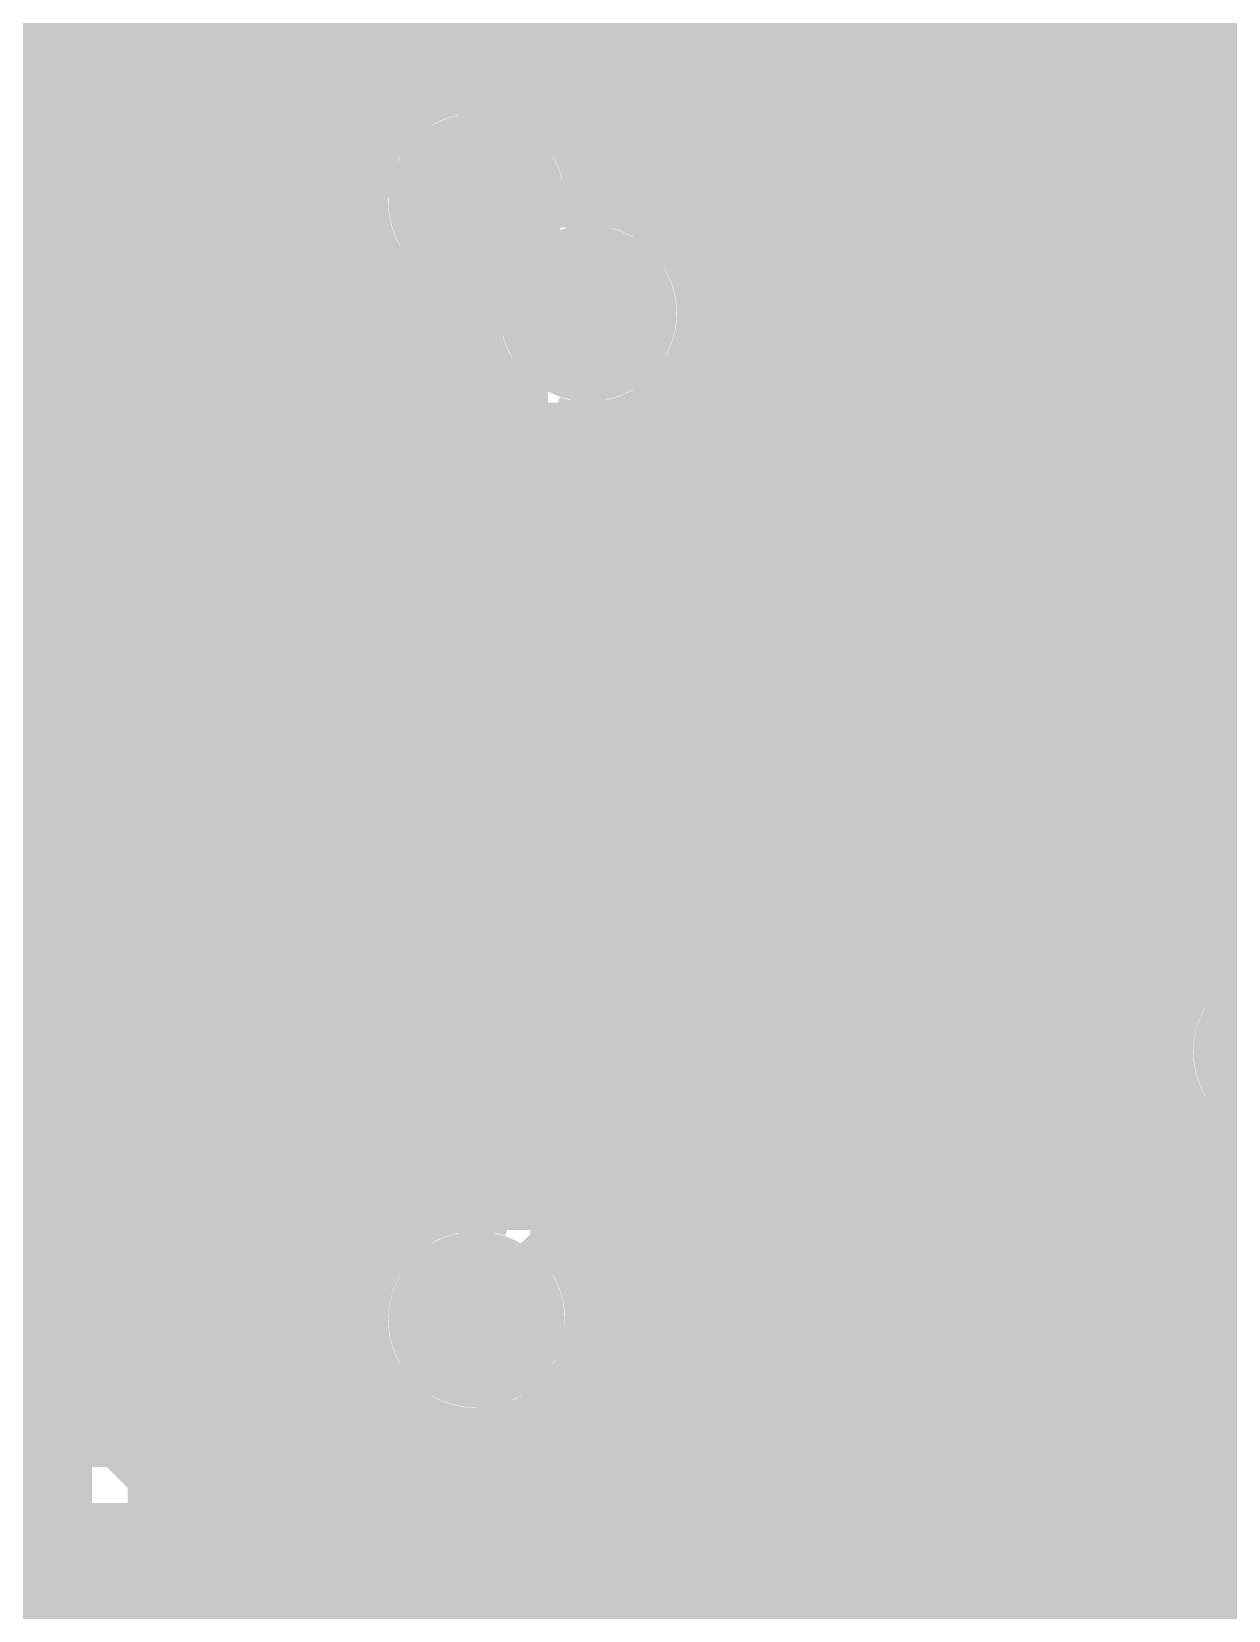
# Model space of a CAD drawing. Extents: x -4 to 136, y -50 to 40.
# Drawn here: x 29.35 to 36.15, y 12.19 to 21.16 of the extents above; entities that cross this region are included whole.
import ezdxf

# ---------------------------------------------------------------- set-up
doc = ezdxf.new("R2010")
doc.units = 0
doc.header["$MEASUREMENT"] = 0
doc.layers.get('0').update_dxf_attribs({"linetype": 'CONTINUOUS'})
for name, color, linetype in [('25-335-0_BOT', 7, 'CONTINUOUS'), ('25-335-0_DRD', 7, 'CONTINUOUS'), ('25-335-0_GND', 6, 'CONTINUOUS'), ('25-335-0_IN1', 4, 'CONTINUOUS'), ('25-335-0_SMT', 5, 'CONTINUOUS'), ('25-335-0_SPT', 10, 'CONTINUOUS'), ('25-335-0_SST', 9, 'CONTINUOUS'), ('25-335-0_TOP', 12, 'CONTINUOUS'), ('THRUHOLE_TAP', 15, 'CONTINUOUS')]:
    doc.layers.add(name, color=color, linetype=linetype)

# ---------------------------------------------------------------- blocks, each defined once
blk = doc.blocks.new('ROUND_40')
at = {"const_width": 0.29972}
blk.add_lwpolyline([(-0.14986, 0, 1), (0.14986, 0, 1)], format="xyb", close=True, dxfattribs=at)
blk = doc.blocks.new('ROUND_60')
at = {"const_width": 0.50038}
blk.add_lwpolyline([(-0.25019, 0, 1), (0.25019, 0, 1)], format="xyb", close=True, dxfattribs=at)
blk = doc.blocks.new('ROUND_63')
at = {"const_width": 0.0635}
blk.add_lwpolyline([(-0.03175, 0, 1), (0.03175, 0, 1)], format="xyb", close=True, dxfattribs=at)
blk = doc.blocks.new('RECTANGLE_2')
blk.add_solid([(0.4826, 0.4064), (0.4826, -0.4064), (-0.4826, 0.4064), (-0.4826, -0.4064)])
blk = doc.blocks.new('RECTANGLE_21')
blk.add_solid([(0.44958, 0.65024), (0.44958, -0.65024), (-0.44958, 0.65024), (-0.44958, -0.65024)])
blk = doc.blocks.new('ROUND_23')
at = {"const_width": 0.10033}
blk.add_lwpolyline([(-0.050164, 0, 1), (0.050164, 0, 1)], format="xyb", close=True, dxfattribs=at)

msp = doc.modelspace()

# ---------------------------------------------------------------- linework, layer by layer
at = {"layer": '25-335-0_BOT'}
for points, const_width in [([(35.8902, 32.9819), (35.8902, 15.65656)], 0.254), ([(36.1188, 32.73806), (36.1188, 15.90294)], 0.254), ([(35.6616, 23.5966), (35.6616, -3.556)], 0.254), ([(35.2044, 23.37308), (35.2044, -3.556)], 0.254), ([(35.433, 23.42642), (35.433, -3.556)], 0.254), ([(34.9758, 22.6949), (34.9758, -3.556)], 0.254), ([(34.7472, 22.45106), (34.7472, -3.556)], 0.254), ([(34.29, 22.36978), (34.29, -3.556)], 0.254), ([(34.5186, 22.3647), (34.5186, -3.556)], 0.254), ([(23.622, 21.717), (24.13, 21.209), (33.147, 21.209), (33.528, 21.59), (33.528, 22.098)], 0.2032), ([(34.0614, 21.76272), (34.0614, -3.556)], 0.254), ([(33.8328, 21.2852), (33.45688, 20.90928)], 0.254), ([(33.8328, 21.28266), (33.8328, -3.556)], 0.254), ([(39.1922, 21.1328), (33.6804, 21.1328)], 0.254), ([(33.6042, 21.05406), (33.6042, -3.556)], 0.254), ([(39.1922, 20.9042), (33.4518, 20.9042)], 0.254), ([(31.64078, 20.7772), (24.13, 20.7772)], 0.254), ([(29.2608, 20.7772), (29.2608, 15.2908)], 0.254), ([(29.4894, 20.7772), (29.4894, 15.0622)], 0.254), ([(29.718, 20.7772), (29.718, 14.8336)], 0.254), ([(29.9466, 20.7772), (29.9466, 14.59484)], 0.254), ([(30.1752, 20.7772), (30.1752, 7.58952)], 0.254), ([(30.4038, 20.7772), (30.4038, 7.61238)], 0.254), ([(30.6324, 20.7772), (30.6324, 7.54888)], 0.254), ([(30.861, 20.7772), (30.861, 7.35584)], 0.254), ([(31.0896, 20.7772), (31.0896, -3.556)], 0.254), ([(31.3182, 20.7772), (31.3182, 20.48256)], 0.254), ([(31.5468, 20.7772), (31.5468, 20.72894)], 0.254), ([(33.147, 20.7772), (32.11322, 20.7772)], 0.254), ([(32.2326, 20.7772), (32.2326, 20.7137)], 0.254), ([(32.4612, 20.7772), (32.4612, 20.42922)], 0.254), ([(32.6898, 20.7772), (32.6898, 20.16252)], 0.254), ([(32.9184, 20.7772), (32.9184, 20.03806)], 0.254), ([(33.147, 20.7772), (33.147, -3.556)], 0.254), ([(33.3756, 20.84324), (33.3756, -3.556)], 0.254), ([(31.4706, 20.6756), (16.9418, 20.6756)], 0.254), ([(39.1922, 20.6756), (32.28086, 20.6756)], 0.254), ([(31.30042, 20.447), (16.92148, 20.447)], 0.254), ([(39.1922, 20.447), (32.45358, 20.447)], 0.254), ([(31.24708, 20.2184), (16.764, 20.2184)], 0.254), ([(31.877, 20.193), (31.877, 13.843)], 0.2032), ([(37.3634, 20.2184), (32.50692, 20.2184)], 0.254), ([(31.2801, 19.9898), (16.5354, 19.9898)], 0.254), ([(37.24148, 19.9898), (32.9692, 19.9898)], 0.254), ([(31.3182, 19.9009), (31.3182, 14.13256)], 0.254), ([(31.41726, 19.7612), (16.3068, 19.7612)], 0.254), ([(31.4452, 19.73326), (31.4452, 14.3002)], 0.254), ([(37.21862, 19.7612), (33.1089, 19.7612)], 0.254), ([(31.4452, 19.5326), (20.85848, 19.5326)], 0.254), ([(37.28212, 19.5326), (33.14192, 19.5326)], 0.254), ([(31.4452, 19.304), (21.20138, 19.304)], 0.254), ([(37.4142, 19.304), (33.08858, 19.304)], 0.254), ([(31.4452, 19.0754), (21.92528, 19.0754)], 0.254), ([(37.4142, 19.0754), (32.91586, 19.0754)], 0.254), ([(32.9184, 19.0754), (32.9184, 9.98728)], 0.254), ([(32.3088, 18.9611), (32.3088, 14.3002)], 0.254), ([(32.4612, 18.93062), (32.4612, 14.07922)], 0.254), ([(32.6898, 18.95348), (32.6898, 10.20318)], 0.254), ([(31.4452, 18.8468), (22.14118, 18.8468)], 0.254), ([(37.4142, 18.8468), (32.3088, 18.8468)], 0.254), ([(31.4452, 18.6182), (22.21484, 18.6182)], 0.254), ([(37.4142, 18.6182), (32.3088, 18.6182)], 0.254), ([(31.4452, 18.3896), (22.33676, 18.3896)], 0.254), ([(37.4142, 18.3896), (32.3088, 18.3896)], 0.254), ([(31.4452, 18.161), (22.4028, 18.161)], 0.254), ([(37.4142, 18.161), (32.3088, 18.161)], 0.254), ([(31.4452, 17.9324), (22.4028, 17.9324)], 0.254), ([(37.4142, 17.9324), (32.3088, 17.9324)], 0.254), ([(31.4452, 17.7038), (22.4028, 17.7038)], 0.254), ([(37.4142, 17.7038), (32.3088, 17.7038)], 0.254), ([(31.4452, 17.4752), (22.4028, 17.4752)], 0.254), ([(37.4142, 17.4752), (32.3088, 17.4752)], 0.254), ([(31.4452, 17.2466), (22.4028, 17.2466)], 0.254), ([(37.4142, 17.2466), (32.3088, 17.2466)], 0.254), ([(31.4452, 17.018), (22.4028, 17.018)], 0.254), ([(37.4142, 17.018), (32.3088, 17.018)], 0.254), ([(31.4452, 16.7894), (22.4028, 16.7894)], 0.254), ([(37.4142, 16.7894), (32.3088, 16.7894)], 0.254), ([(31.4452, 16.5608), (22.4028, 16.5608)], 0.254), ([(37.4142, 16.5608), (32.3088, 16.5608)], 0.254), ([(31.4452, 16.3322), (22.4028, 16.3322)], 0.254), ([(37.4142, 16.3322), (32.3088, 16.3322)], 0.254), ([(31.4452, 16.1036), (22.4028, 16.1036)], 0.254), ([(37.4142, 16.1036), (32.3088, 16.1036)], 0.254), ([(31.4452, 15.875), (22.4028, 15.875)], 0.254), ([(36.07562, 15.875), (32.3088, 15.875)], 0.254), ([(31.4452, 15.6464), (29.05506, 15.6464)], 0.254), ([(35.88512, 15.6464), (32.3088, 15.6464)], 0.254), ([(31.4452, 15.4178), (29.17952, 15.4178)], 0.254), ([(35.82162, 15.4178), (32.3088, 15.4178)], 0.254), ([(29.19222, 15.35938), (29.89072, 14.66088)], 0.254), ([(28.575, 15.24), (28.702, 15.24), (29.591, 14.351), (29.591, -2.286)], 0.2032), ([(31.4452, 15.1892), (29.3624, 15.1892)], 0.254), ([(35.84448, 15.1892), (32.3088, 15.1892)], 0.254), ([(35.8902, 15.0749), (35.8902, 9.05256)], 0.254), ([(31.4452, 14.9606), (29.591, 14.9606)], 0.254), ([(35.9664, 14.9606), (32.3088, 14.9606)], 0.254), ([(36.1188, 14.83106), (36.1188, 9.29894)], 0.254), ([(31.4452, 14.732), (29.8196, 14.732)], 0.254), ([(37.4142, 14.732), (32.3088, 14.732)], 0.254), ([(31.4452, 14.5034), (29.99486, 14.5034)], 0.254), ([(37.4142, 14.5034), (32.3088, 14.5034)], 0.254), ([(30.0228, 14.351), (30.0228, 7.52094)], 0.254), ([(31.41726, 14.2748), (30.0228, 14.2748)], 0.254), ([(37.4142, 14.2748), (32.3342, 14.2748)], 0.254), ([(31.2801, 14.0462), (30.0228, 14.0462)], 0.254), ([(37.4142, 14.0462), (32.4739, 14.0462)], 0.254), ([(31.24708, 13.8176), (30.0228, 13.8176)], 0.254), ([(37.4142, 13.8176), (32.50692, 13.8176)], 0.254), ([(32.4612, 13.60678), (32.4612, 10.27684)], 0.254), ([(31.30042, 13.589), (30.0228, 13.589)], 0.254), ([(31.3182, 13.5509), (31.3182, -3.556)], 0.254), ([(37.4142, 13.589), (32.45358, 13.589)], 0.254), ([(31.4706, 13.3604), (30.0228, 13.3604)], 0.254), ([(37.4142, 13.3604), (32.28086, 13.3604)], 0.254), ([(31.5468, 13.30706), (31.5468, -3.556)], 0.254), ([(32.2326, 13.3223), (32.2326, 10.2616)], 0.254), ([(31.7754, 13.2207), (31.7754, 9.80948)], 0.254), ([(32.004, 13.22578), (32.004, 10.15238)], 0.254), ([(37.4142, 13.1318), (30.0228, 13.1318)], 0.254), ([(37.4142, 12.9032), (30.0228, 12.9032)], 0.254), ([(37.4142, 12.6746), (30.0228, 12.6746)], 0.254), ([(37.4142, 12.446), (30.0228, 12.446)], 0.254), ([(37.4142, 12.2174), (30.0228, 12.2174)], 0.254)]:
    msp.add_lwpolyline(points, dxfattribs=dict(at, const_width=const_width))
at = {"layer": '25-335-0_BOT', "const_width": 0.254}
for points in [[(33.8328, 21.2852, 0.1989124), (33.95905, 21.59)], [(33.8328, 21.2852, 0.1989124), (33.95905, 21.59)], [(33.147, 20.7772, 0.1989115), (33.45233, 20.90367)], [(31.64078, 20.7772, 0.3056551), (31.24708, 20.193)], [(32.50692, 20.193, 0.3056554), (32.11322, 20.7772)], [(31.24708, 20.193, 0.2070672), (31.44575, 19.73384)], [(33.14192, 19.558, 0.4142136), (32.512, 20.18792)], [(32.512, 18.92808, 0.4142136), (33.14192, 19.558)], [(32.3088, 18.9611, 0.0822145), (32.512, 18.92746)], [(36.449, 15.99692, 0.4142136), (35.81908, 15.367)], [(35.81908, 15.367, 0.4142136), (36.449, 14.73708)], [(30.0228, 14.351, 0.1989124), (29.89633, 14.65633)], [(30.0228, 14.351, 0.1989124), (29.89633, 14.65633)], [(31.4452, 14.3002, 0.2063465), (31.24813, 13.843)], [(32.50692, 13.843, 0.2063464), (32.30952, 14.30096)], [(31.24708, 13.843, 0.4142136), (31.877, 13.21308)], [(31.877, 13.21308, 0.4142136), (32.50692, 13.843)]]:
    msp.add_lwpolyline(points, format="xyb", dxfattribs=at)
at = {"layer": '25-335-0_DRD', "const_width": 0.254}
for points in [[(31.242, 20.828), (31.242, 19.558)], [(32.512, 20.828), (31.242, 20.828)], [(32.512, 20.828), (31.242, 19.558)], [(32.512, 19.558), (31.242, 20.828)], [(32.512, 19.558), (32.512, 20.828)], [(31.877, 20.193), (31.877, 18.923)], [(33.147, 20.193), (31.877, 20.193)], [(33.147, 20.193), (31.877, 18.923)], [(33.147, 18.923), (31.877, 20.193)], [(33.147, 18.923), (33.147, 20.193)], [(34.29, 20.066), (34.29, 18.796)], [(35.56, 20.066), (34.29, 20.066)], [(35.56, 20.066), (34.29, 18.796)], [(35.56, 18.796), (34.29, 20.066)], [(34.29, 20.066), (34.29, 18.796)], [(35.56, 20.066), (34.29, 20.066)], [(35.56, 20.066), (34.29, 18.796)], [(35.56, 18.796), (34.29, 20.066)], [(35.56, 18.796), (35.56, 20.066)], [(35.56, 18.796), (35.56, 20.066)], [(31.242, 19.558), (32.512, 19.558)], [(31.877, 18.923), (33.147, 18.923)], [(34.29, 18.796), (35.56, 18.796)], [(34.29, 18.796), (35.56, 18.796)], [(35.814, 16.002), (35.814, 14.732)], [(37.084, 16.002), (35.814, 16.002)], [(37.084, 16.002), (35.814, 14.732)], [(37.084, 14.732), (35.814, 16.002)], [(35.814, 14.732), (37.084, 14.732)], [(31.242, 14.478), (31.242, 13.208)], [(32.512, 14.478), (31.242, 14.478)], [(32.512, 14.478), (31.242, 13.208)], [(32.512, 13.208), (31.242, 14.478)], [(32.512, 13.208), (32.512, 14.478)], [(31.242, 13.208), (32.512, 13.208)]]:
    msp.add_lwpolyline(points, dxfattribs=at)
at = {"layer": '25-335-0_IN1'}
for points, const_width in [([(35.8902, 32.9819), (35.8902, 15.65656)], 0.254), ([(36.0172, 32.81426), (36.0172, 15.8242)], 0.254), ([(35.6616, 23.5966), (35.6616, 6.7818)], 0.254), ([(35.2044, 23.37308), (35.2044, 6.7818)], 0.254), ([(35.433, 23.42642), (35.433, 6.7818)], 0.254), ([(23.114, 23.114), (22.987, 22.987), (22.987, 19.939), (30.353, 12.573), (30.353, 6.985)], 0.2032), ([(34.9758, 22.6949), (34.9758, 6.7818)], 0.254), ([(34.7472, 22.45106), (34.7472, 6.7818)], 0.254), ([(34.29, 22.36978), (34.29, 6.7818)], 0.254), ([(34.5186, 22.3647), (34.5186, 6.7818)], 0.254), ([(34.0614, 21.76272), (34.0614, 6.7818)], 0.254), ([(33.147, 21.59508), (33.147, 6.7818)], 0.254), ([(33.3756, 21.48586), (33.3756, 6.7818)], 0.254), ([(33.8328, 21.54682), (33.8328, 6.7818)], 0.254), ([(32.9184, 21.40712), (32.9184, 20.03806)], 0.254), ([(33.6042, 21.47316), (33.6042, 6.7818)], 0.254), ([(32.61868, 21.34108), (32.44088, 21.16328)], 0.254), ([(32.6898, 21.34362), (32.6898, 20.16252)], 0.254), ([(36.0172, 21.1328), (32.40786, 21.1328)], 0.254), ([(32.4612, 21.18106), (32.4612, 20.42922)], 0.254), ([(32.2326, 21.0439), (32.2326, 20.7137)], 0.254), ([(32.131, 21.0312), (26.035, 21.0312)], 0.254), ([(29.2608, 21.0312), (29.2608, 14.2748)], 0.254), ([(29.4894, 21.0312), (29.4894, 14.0462)], 0.254), ([(29.718, 21.0312), (29.718, 13.8176)], 0.254), ([(29.9466, 21.0312), (29.9466, 13.589)], 0.254), ([(30.1752, 21.0312), (30.1752, 13.3604)], 0.254), ([(30.4038, 21.0312), (30.4038, 13.1318)], 0.254), ([(30.6324, 21.0312), (30.6324, 12.9032)], 0.254), ([(30.861, 21.0312), (30.861, 7.35584)], 0.254), ([(31.0896, 21.0312), (31.0896, 6.7818)], 0.254), ([(31.3182, 21.0312), (31.3182, 20.48256)], 0.254), ([(31.5468, 21.0312), (31.5468, 20.72894)], 0.254), ([(31.7754, 21.0312), (31.7754, 20.8153)], 0.254), ([(32.004, 21.0312), (32.004, 20.81022)], 0.254), ([(36.0172, 20.9042), (23.4188, 20.9042)], 0.254), ([(31.4706, 20.6756), (23.4188, 20.6756)], 0.254), ([(36.0172, 20.6756), (32.28086, 20.6756)], 0.254), ([(31.30042, 20.447), (23.4188, 20.447)], 0.254), ([(36.0172, 20.447), (32.45358, 20.447)], 0.254), ([(31.24708, 20.2184), (23.4188, 20.2184)], 0.254), ([(36.0172, 20.2184), (32.50692, 20.2184)], 0.254), ([(31.2801, 19.9898), (23.5458, 19.9898)], 0.254), ([(36.0172, 19.9898), (32.9692, 19.9898)], 0.254), ([(31.3182, 19.9009), (31.3182, 14.13256)], 0.254), ([(31.41726, 19.7612), (23.7744, 19.7612)], 0.254), ([(36.0172, 19.7612), (33.1089, 19.7612)], 0.254), ([(22.6822, 19.6342), (29.9212, 12.39266)], 0.254), ([(31.5468, 19.65706), (31.5468, 14.37894)], 0.254), ([(31.88208, 19.5326), (24.003, 19.5326)], 0.254), ([(31.7754, 19.5707), (31.7754, 14.4653)], 0.254), ([(32.512, 19.558), (32.512, 10.28192), (32.385, 10.15492), (32.385, 9.652)], 0.2032), ([(36.0172, 19.5326), (33.14192, 19.5326)], 0.254), ([(31.93542, 19.304), (24.2316, 19.304)], 0.254), ([(36.0172, 19.304), (33.08858, 19.304)], 0.254), ([(32.004, 19.18462), (32.004, 14.46022)], 0.254), ([(32.0802, 19.0754), (24.4602, 19.0754)], 0.254), ([(32.0802, 19.09826), (32.0802, 14.4399)], 0.254), ([(32.9438, 19.09826), (32.9438, 10.28192)], 0.254), ([(36.0172, 19.0754), (32.9438, 19.0754)], 0.254), ([(32.0802, 18.8468), (24.6888, 18.8468)], 0.254), ([(36.0172, 18.8468), (32.9438, 18.8468)], 0.254), ([(32.0802, 18.6182), (24.9174, 18.6182)], 0.254), ([(36.0172, 18.6182), (32.9438, 18.6182)], 0.254), ([(32.0802, 18.3896), (25.146, 18.3896)], 0.254), ([(36.0172, 18.3896), (32.9438, 18.3896)], 0.254), ([(32.0802, 18.161), (25.3746, 18.161)], 0.254), ([(36.0172, 18.161), (32.9438, 18.161)], 0.254), ([(32.0802, 17.9324), (25.6032, 17.9324)], 0.254), ([(36.0172, 17.9324), (32.9438, 17.9324)], 0.254), ([(32.0802, 17.7038), (25.8318, 17.7038)], 0.254), ([(36.0172, 17.7038), (32.9438, 17.7038)], 0.254), ([(32.0802, 17.4752), (26.0604, 17.4752)], 0.254), ([(36.0172, 17.4752), (32.9438, 17.4752)], 0.254), ([(32.0802, 17.2466), (26.289, 17.2466)], 0.254), ([(36.0172, 17.2466), (32.9438, 17.2466)], 0.254), ([(32.0802, 17.018), (26.5176, 17.018)], 0.254), ([(36.0172, 17.018), (32.9438, 17.018)], 0.254), ([(32.0802, 16.7894), (26.7462, 16.7894)], 0.254), ([(36.0172, 16.7894), (32.9438, 16.7894)], 0.254), ([(32.0802, 16.5608), (26.9748, 16.5608)], 0.254), ([(36.0172, 16.5608), (32.9438, 16.5608)], 0.254), ([(32.0802, 16.3322), (27.2034, 16.3322)], 0.254), ([(36.0172, 16.3322), (32.9438, 16.3322)], 0.254), ([(32.0802, 16.1036), (27.432, 16.1036)], 0.254), ([(36.0172, 16.1036), (32.9438, 16.1036)], 0.254), ([(32.0802, 15.875), (27.6606, 15.875)], 0.254), ([(36.0172, 15.875), (32.9438, 15.875)], 0.254), ([(32.0802, 15.6464), (29.05506, 15.6464)], 0.254), ([(35.88512, 15.6464), (32.9438, 15.6464)], 0.254), ([(32.0802, 15.4178), (29.17952, 15.4178)], 0.254), ([(35.82162, 15.4178), (32.9438, 15.4178)], 0.254), ([(32.0802, 15.1892), (29.20238, 15.1892)], 0.254), ([(35.84448, 15.1892), (32.9438, 15.1892)], 0.254), ([(35.8902, 15.0749), (35.8902, 9.05256)], 0.254), ([(32.0802, 14.9606), (29.13888, 14.9606)], 0.254), ([(35.9664, 14.9606), (32.9438, 14.9606)], 0.254), ([(36.1188, 14.83106), (36.1188, 9.29894)], 0.254), ([(28.85948, 14.67612), (30.65272, 12.88288)], 0.254), ([(32.0802, 14.732), (28.94584, 14.732)], 0.254), ([(42.2402, 14.732), (32.9438, 14.732)], 0.254), ([(32.0802, 14.5034), (29.0322, 14.5034)], 0.254), ([(42.2402, 14.5034), (32.9438, 14.5034)], 0.254), ([(31.41726, 14.2748), (29.2608, 14.2748)], 0.254), ([(42.2402, 14.2748), (32.9438, 14.2748)], 0.254), ([(31.2801, 14.0462), (29.4894, 14.0462)], 0.254), ([(42.2402, 14.0462), (32.9438, 14.0462)], 0.254), ([(31.24708, 13.8176), (29.718, 13.8176)], 0.254), ([(42.2402, 13.8176), (32.9438, 13.8176)], 0.254), ([(31.30042, 13.589), (29.9466, 13.589)], 0.254), ([(31.3182, 13.5509), (31.3182, 6.7818)], 0.254), ([(42.2402, 13.589), (32.9438, 13.589)], 0.254), ([(31.4706, 13.3604), (30.1752, 13.3604)], 0.254), ([(42.2402, 13.3604), (32.9438, 13.3604)], 0.254), ([(31.5468, 13.30706), (31.5468, 6.7818)], 0.254), ([(32.0802, 13.2461), (32.0802, 10.45972)], 0.254), ([(31.7754, 13.2207), (31.7754, 9.80948)], 0.254), ([(32.004, 13.22578), (32.004, 10.35812)], 0.254), ([(32.0802, 13.1318), (30.4038, 13.1318)], 0.254), ([(42.2402, 13.1318), (32.9438, 13.1318)], 0.254), ([(29.2608, 13.05306), (29.2608, 7.6708)], 0.254), ([(29.41066, 12.9032), (24.5618, 12.9032)], 0.254), ([(32.0802, 12.9032), (30.6324, 12.9032)], 0.254), ([(42.2402, 12.9032), (32.9438, 12.9032)], 0.254), ([(29.4894, 12.82446), (29.4894, 7.4422)], 0.254), ([(29.63926, 12.6746), (24.5618, 12.6746)], 0.254), ([(32.0802, 12.6746), (30.7721, 12.6746)], 0.254), ([(41.36898, 12.6746), (32.9438, 12.6746)], 0.254), ([(29.718, 12.59586), (29.718, 7.2136)], 0.254), ([(30.7848, 12.573), (30.7848, 7.4422)], 0.254), ([(29.86786, 12.446), (24.5618, 12.446)], 0.254), ([(32.0802, 12.446), (30.7848, 12.446)], 0.254), ([(41.02608, 12.446), (32.9438, 12.446)], 0.254), ([(29.9212, 12.39266), (29.9212, 7.4422)], 0.254), ([(29.9212, 12.2174), (24.7142, 12.2174)], 0.254), ([(32.0802, 12.2174), (30.7848, 12.2174)], 0.254), ([(40.91686, 12.2174), (32.9438, 12.2174)], 0.254)]:
    msp.add_lwpolyline(points, dxfattribs=dict(at, const_width=const_width))
at = {"layer": '25-335-0_IN1', "const_width": 0.254}
for points in [[(32.131, 21.0312, 0.1989115), (32.43633, 21.15767)], [(31.877, 20.82292, 0.4142136), (31.24708, 20.193)], [(32.50692, 20.193, 0.4142136), (31.877, 20.82292)], [(31.24708, 20.193, 0.4142136), (31.877, 19.56308)], [(33.14192, 19.558, 0.4142136), (32.512, 20.18792)], [(31.88208, 19.558, 0.2070672), (32.08075, 19.09884)], [(32.9438, 19.09826, 0.2070673), (33.14272, 19.558)], [(36.0172, 15.8242, 0.2063465), (35.82013, 15.367)], [(35.81908, 15.367, 0.4142136), (36.449, 14.73708)], [(31.877, 14.47292, 0.4142136), (31.24708, 13.843)], [(32.0802, 14.4399, 0.0822145), (31.877, 14.47354)], [(31.24708, 13.843, 0.4142136), (31.877, 13.21308)], [(31.877, 13.21308, 0.082214), (32.08, 13.24668)], [(30.7848, 12.573, 0.1989124), (30.65833, 12.87833)], [(30.7848, 12.573, 0.1989124), (30.65833, 12.87833)]]:
    msp.add_lwpolyline(points, format="xyb", dxfattribs=at)
at = {"layer": '25-335-0_SST'}
for points, const_width in [([(31.55442, 20.8407), (32.57042, 20.4851), (32.57042, 20.96008)], 0.1524), ([(32.82442, 20.8407), (33.84042, 20.4851), (33.84042, 20.96008)], 0.1524), ([(34.1884, 20.81276), (35.2044, 20.45716), (35.2044, 20.93214)], 0.1524), ([(35.61842, 20.8407), (36.63442, 20.4851), (36.63442, 20.96008)], 0.1524), ([(29.78404, 19.8247), (29.30906, 19.8247), (29.54782, 20.50288), (29.66466, 20.50288), (29.66466, 19.48688)], 0.1524), ([(31.72206, 20.12188), (31.55442, 20.06346), (31.55442, 19.70786), (31.72206, 19.6469), (32.06242, 19.6469), (32.23006, 19.76628), (32.23006, 20.12188), (32.57042, 20.12188), (32.57042, 19.6469)], 0.1524), ([(32.82442, 20.0025), (33.84042, 19.6469), (33.84042, 20.12188)], 0.1524), ([(35.61842, 19.94408), (35.78606, 20.06346), (35.95624, 20.12188), (36.29406, 20.12188), (36.46424, 20.06346), (36.63442, 19.94408), (36.63442, 19.8247), (36.46424, 19.70786), (36.29406, 19.6469), (35.95624, 19.6469), (35.78606, 19.70786), (35.61842, 19.8247), (35.61842, 19.94408)], 0.1524), ([(34.6964, 19.67992), (34.6964, 20.03552), (34.86658, 20.09394), (35.03676, 20.09394), (35.2044, 20.03552), (35.2044, 19.67992), (35.03676, 19.61896), (34.86658, 19.61896), (34.1884, 19.85772)], 0.1524), ([(30.0355, 16.3195), (30.0355, 19.2405), (28.3972, 19.2405), (28.3972, 16.3195), (30.0355, 16.3195)], 0.1524), ([(31.9405, 16.3195), (31.9405, 19.2405), (30.3022, 19.2405), (30.3022, 16.3195), (31.9405, 16.3195)], 0.1524), ([(33.8455, 16.3195), (33.8455, 19.2405), (32.2072, 19.2405), (32.2072, 16.3195), (33.8455, 16.3195)], 0.1524), ([(34.0995, 19.2405), (34.0995, 16.3195), (35.7378, 16.3195), (35.7378, 19.2405), (34.0995, 19.2405)], 0.1524), ([(37.6555, 16.3195), (37.6555, 19.2405), (36.0172, 19.2405), (36.0172, 16.3195), (37.6555, 16.3195)], 0.1524), ([(31.9024, 15.56512), (31.9024, 15.24254)], 0.1524), ([(32.03956, 15.57274), (32.03956, 15.23492)], 0.1524), ([(32.14878, 15.46352), (31.81096, 15.46352)], 0.1524), ([(32.14116, 15.32636), (31.81858, 15.32636)], 0.1524), ([(31.9786, 13.716), (31.9786, 9.906), (28.956, 9.906), (28.956, 14.2494), (31.4452, 14.2494), (31.9786, 13.716)], 0.20066), ([(32.7914, 10.414), (32.7914, 14.224), (35.814, 14.224), (35.814, 9.8806), (33.3248, 9.8806), (32.7914, 10.414)], 0.20066)]:
    msp.add_lwpolyline(points, dxfattribs=dict(at, const_width=const_width))
at = {"layer": '25-335-0_SST', "const_width": 0.1524}
for points in [[(31.9786, 15.5829, 0.4142136), (31.8008, 15.4051)], [(32.15894, 15.4051, 0.4142136), (31.9786, 15.58544)], [(31.8008, 15.4051, 0.4142136), (31.9786, 15.2273)], [(31.9786, 15.22476, 0.4142136), (32.15894, 15.4051)]]:
    msp.add_lwpolyline(points, format="xyb", dxfattribs=at)
at = {"layer": '25-335-0_TOP'}
for points, const_width in [([(15.494, 20.955), (16.256, 20.955), (16.637, 20.574), (24.13, 20.574), (24.384, 20.828), (51.435, 20.828), (51.816, 20.447), (62.357, 20.447), (63.119, 19.685), (64.897, 19.685), (66.167, 18.415)], 0.2032), ([(4.445, 20.447), (4.699, 20.193), (8.89, 20.193), (9.144, 20.447), (12.192, 20.447), (12.446, 20.701), (14.859, 20.701), (15.24, 20.32), (16.256, 20.32), (16.51, 20.066), (24.257, 20.066), (24.511, 20.32), (31.75, 20.32), (31.877, 20.193)], 0.2032), ([(36.83, 18.4912), (36.83, 18.923), (35.56, 20.193), (34.163, 20.193), (33.02, 19.05), (33.02, 18.4912)], 0.381), ([(13.4112, 20.2438), (14.732, 20.2438), (15.1638, 19.812), (16.129, 19.812), (16.383, 19.558), (24.384, 19.558), (24.638, 19.812), (30.988, 19.812), (31.242, 19.558), (32.512, 19.558)], 0.2032), ([(34.3789, 19.6723), (33.8328, 19.1262)], 0.254), ([(35.3441, 19.6723), (34.3789, 19.6723)], 0.254), ([(34.5186, 19.6723), (34.5186, 19.2278)], 0.254), ([(34.7472, 19.6723), (34.7472, 19.2278)], 0.254), ([(34.9758, 19.6723), (34.9758, 19.2278)], 0.254), ([(35.2044, 19.6723), (35.2044, 19.2278)], 0.254), ([(35.3441, 19.6723), (36.0172, 18.9992)], 0.254), ([(35.4838, 19.5326), (34.2392, 19.5326)], 0.254), ([(34.29, 19.5834), (34.29, 19.2278)], 0.254), ([(35.433, 19.5834), (35.433, 19.2278)], 0.254), ([(24.765, 18.4912), (24.8412, 18.4912), (25.654, 19.304), (28.3972, 19.304), (29.21, 18.4912)], 0.381), ([(34.0614, 19.3548), (34.0614, 18.2118)], 0.254), ([(34.925, 18.4912), (34.925, 19.431)], 0.2032), ([(34.925, 19.431), (34.925, 18.4912)], 0.2032), ([(35.6616, 19.3548), (35.6616, 19.2278)], 0.254), ([(35.7124, 19.304), (34.0106, 19.304)], 0.254), ([(35.7378, 19.2278), (34.1122, 19.2278), (34.1122, 18.2118)], 0.254), ([(34.925, 19.2278), (34.925, 18.4912)], 0.254), ([(35.7378, 19.2278), (35.7378, 18.2118)], 0.254), ([(33.8328, 19.1262), (33.8328, 18.2118)], 0.254), ([(33.8328, 19.1262), (33.8328, 18.2118)], 0.254), ([(34.1122, 19.0754), (33.8328, 19.0754)], 0.254), ([(35.941, 19.0754), (35.7378, 19.0754)], 0.254), ([(35.8902, 19.1262), (35.8902, 18.2118)], 0.254), ([(36.0172, 18.9992), (36.0172, 18.2118)], 0.254), ([(34.1122, 18.8468), (33.8328, 18.8468)], 0.254), ([(36.0172, 18.8468), (35.7378, 18.8468)], 0.254), ([(34.1122, 18.6182), (33.8328, 18.6182)], 0.254), ([(36.0172, 18.6182), (35.7378, 18.6182)], 0.254), ([(31.115, 18.4912), (29.21, 18.4912)], 0.381), ([(33.02, 18.4912), (31.115, 18.4912)], 0.381), ([(34.1122, 18.4912), (34.925, 18.4912)], 0.254), ([(35.7378, 18.4912), (34.925, 18.4912)], 0.254), ([(34.1122, 18.3896), (33.8328, 18.3896)], 0.254), ([(36.0172, 18.3896), (35.7378, 18.3896)], 0.254), ([(34.1122, 18.2118), (33.8328, 18.2118)], 0.254), ([(36.0172, 18.2118), (35.7378, 18.2118)], 0.254), ([(44.069, 17.653), (43.942, 17.78), (19.05, 17.78)], 0.2032), ([(29.845, 15.2146), (29.845, 16.383), (29.21, 17.018), (29.21, 17.0688)], 0.2032), ([(31.115, 17.0688), (31.115, 15.2146)], 0.2032), ([(33.655, 15.2146), (33.655, 16.51), (33.0962, 17.0688), (33.02, 17.0688)], 0.2032), ([(34.925, 17.0688), (34.925, 15.2146)], 0.2032), ([(71.247, 14.605), (70.993, 14.351), (66.294, 14.351), (65.405, 15.24), (61.341, 15.24), (60.96, 14.859), (51.435, 14.859), (49.784, 13.208), (45.974, 13.208), (44.958, 14.224), (35.687, 14.224), (34.925, 14.986), (34.925, 15.2146)], 0.2032), ([(61.849, 12.446), (61.722, 12.319), (51.689, 12.319), (50.927, 11.557), (44.831, 11.557), (43.18, 13.208), (31.496, 13.208), (29.845, 14.859), (29.845, 15.2146)], 0.2032), ([(13.4112, 13.23848), (14.8971, 13.23848), (14.986, 13.1445), (17.5895, 13.1445), (17.78, 13.335), (17.78, 14.605), (18.034, 14.859), (19.685, 14.859), (21.844, 12.7), (42.672, 12.7), (42.799, 12.573)], 0.2032), ([(31.877, 13.843), (32.004, 13.716), (44.831, 13.716), (45.847, 12.7), (49.911, 12.7), (51.562, 14.351), (59.563, 14.351), (59.817, 14.097)], 0.2032), ([(29.8577, 14.2367), (29.06522, 14.2367)], 0.254), ([(29.2608, 14.2367), (29.2608, 13.1318)], 0.254), ([(29.4894, 14.2367), (29.4894, 13.1318)], 0.254), ([(29.718, 14.2367), (29.718, 13.1318)], 0.254), ([(29.8577, 14.2367), (30.96006, 13.1318)], 0.254), ([(29.9466, 14.14526), (29.9466, 13.1318)], 0.254), ([(30.04566, 14.0462), (24.75484, 14.0462)], 0.254), ([(30.1752, 13.91666), (30.1752, 13.1318)], 0.254), ([(30.27426, 13.8176), (24.7396, 13.8176)], 0.254), ([(30.4038, 13.68806), (30.4038, 13.1318)], 0.254), ([(30.50286, 13.589), (24.63038, 13.589)], 0.254), ([(30.6324, 13.45946), (30.6324, 13.1318)], 0.254), ([(30.73146, 13.3604), (24.28748, 13.3604)], 0.254), ([(30.861, 13.23086), (30.861, 13.1318)], 0.254), ([(30.96006, 13.1318), (22.0218, 13.1318)], 0.254)]:
    msp.add_lwpolyline(points, dxfattribs=dict(at, const_width=const_width))

# ---------------------------------------------------------------- block references
at = {"layer": '25-335-0_BOT'}
for p in [(31.877, 20.193), (32.512, 19.558), (34.925, 19.431), (31.877, 13.843)]:
    msp.add_blockref('ROUND_40', p, dxfattribs=at)
at = {"layer": '25-335-0_GND'}
for name, p in [('ROUND_60', (31.877, 20.193)), ('ROUND_60', (32.512, 19.558)), ('ROUND_63', (34.925, 19.431)), ('ROUND_60', (36.449, 15.367)), ('ROUND_60', (31.877, 13.843))]:
    msp.add_blockref(name, p, dxfattribs=at)
at = {"layer": '25-335-0_IN1'}
for p in [(31.877, 20.193), (32.512, 19.558), (34.925, 19.431), (31.877, 13.843)]:
    msp.add_blockref('ROUND_40', p, dxfattribs=at)
at = {"layer": '25-335-0_SMT'}
for name, p in [('RECTANGLE_2', (29.21, 18.4912)), ('RECTANGLE_2', (31.115, 18.4912)), ('RECTANGLE_2', (33.02, 18.4912)), ('RECTANGLE_2', (34.925, 18.4912)), ('RECTANGLE_2', (29.21, 17.0688)), ('RECTANGLE_2', (31.115, 17.0688)), ('RECTANGLE_2', (33.02, 17.0688)), ('RECTANGLE_2', (34.925, 17.0688)), ('RECTANGLE_21', (29.845, 15.2146)), ('RECTANGLE_21', (31.115, 15.2146)), ('RECTANGLE_21', (33.655, 15.2146)), ('RECTANGLE_21', (34.925, 15.2146))]:
    msp.add_blockref(name, p, dxfattribs=at)
at = {"layer": '25-335-0_SPT'}
for name, p in [('RECTANGLE_2', (29.21, 18.4912)), ('RECTANGLE_2', (31.115, 18.4912)), ('RECTANGLE_2', (33.02, 18.4912)), ('RECTANGLE_2', (34.925, 18.4912)), ('RECTANGLE_2', (29.21, 17.0688)), ('RECTANGLE_2', (31.115, 17.0688)), ('RECTANGLE_2', (33.02, 17.0688)), ('RECTANGLE_2', (34.925, 17.0688)), ('RECTANGLE_21', (29.845, 15.2146)), ('RECTANGLE_21', (31.115, 15.2146)), ('RECTANGLE_21', (33.655, 15.2146)), ('RECTANGLE_21', (34.925, 15.2146))]:
    msp.add_blockref(name, p, dxfattribs=at)
at = {"layer": '25-335-0_TOP'}
for name, p in [('ROUND_40', (31.877, 20.193)), ('ROUND_40', (32.512, 19.558)), ('ROUND_40', (34.925, 19.431)), ('RECTANGLE_2', (29.21, 18.4912)), ('RECTANGLE_2', (31.115, 18.4912)), ('RECTANGLE_2', (33.02, 18.4912)), ('RECTANGLE_2', (34.925, 18.4912)), ('RECTANGLE_2', (29.21, 17.0688)), ('RECTANGLE_2', (31.115, 17.0688)), ('RECTANGLE_2', (33.02, 17.0688)), ('RECTANGLE_2', (34.925, 17.0688)), ('RECTANGLE_21', (29.845, 15.2146)), ('RECTANGLE_21', (31.115, 15.2146)), ('RECTANGLE_21', (33.655, 15.2146)), ('RECTANGLE_21', (34.925, 15.2146)), ('ROUND_40', (31.877, 13.843))]:
    msp.add_blockref(name, p, dxfattribs=at)
at = {"layer": 'THRUHOLE_TAP'}
for p in [(31.877, 20.193), (32.512, 19.558), (34.925, 19.431), (31.877, 13.843)]:
    msp.add_blockref('ROUND_23', p, dxfattribs=at)

doc.saveas('drawing.dxf')
